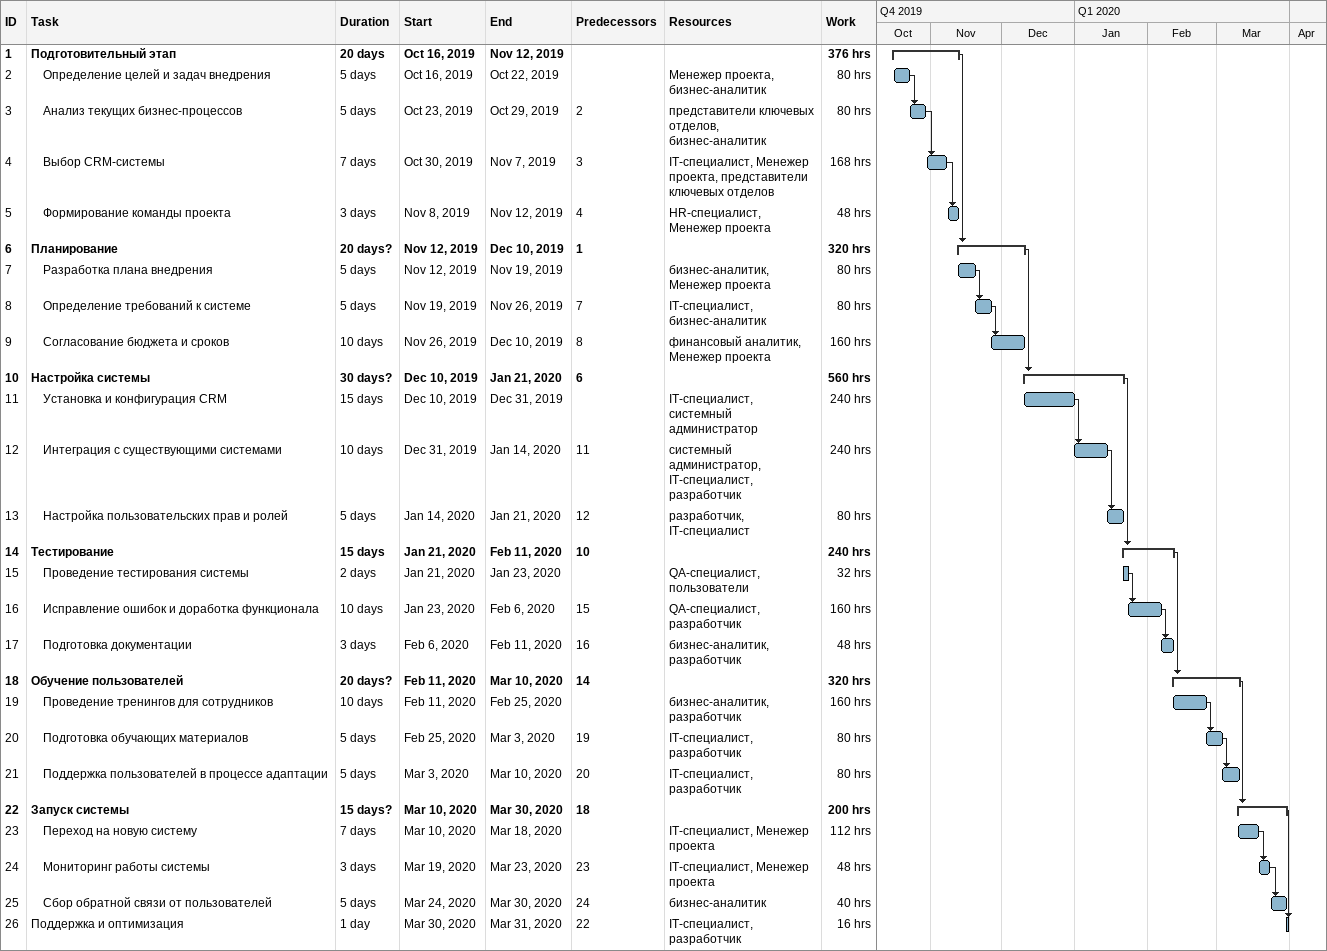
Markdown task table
| ID | Level | Task | Duration | Start | Finish | Predecessors | Resources | Work (h) |
|---|---|---|---|---|---|---|---|---|
| 1 | 1 | **Подготовительный этап** | 20d | 2019-10-16 | 2019-11-12 |  |  | 376 |
| 2 | 2 | Определение целей и задач внедрения | 5d | 2019-10-16 | 2019-10-22 |  | Менежер проекта, бизнес-аналитик | 80 |
| 3 | 2 | Анализ текущих бизнес-процессов | 5d | 2019-10-23 | 2019-10-29 | 2 | представители ключевых отделов, бизнес-аналитик | 80 |
| 4 | 2 | Выбор CRM-системы | 7d | 2019-10-30 | 2019-11-07 | 3 | IT-специалист, Менежер проекта, представители ключевых отделов | 168 |
| 5 | 2 | Формирование команды проекта | 3d | 2019-11-08 | 2019-11-12 | 4 | HR-специалист, Менежер проекта | 48 |
| 6 | 1 | **Планирование** | 20d? | 2019-11-12 | 2019-12-10 | 1 |  | 320 |
| 7 | 2 | Разработка плана внедрения | 5d | 2019-11-12 | 2019-11-19 |  | бизнес-аналитик, Менежер проекта | 80 |
| 8 | 2 | Определение требований к системе | 5d | 2019-11-19 | 2019-11-26 | 7 | IT-специалист, бизнес-аналитик | 80 |
| 9 | 2 | Согласование бюджета и сроков | 10d | 2019-11-26 | 2019-12-10 | 8 | финансовый аналитик, Менежер проекта | 160 |
| 10 | 1 | **Настройка системы** | 30d? | 2019-12-10 | 2020-01-21 | 6 |  | 560 |
| 11 | 2 | Установка и конфигурация CRM | 15d | 2019-12-10 | 2019-12-31 |  | IT-специалист, системный администратор | 240 |
| 12 | 2 | Интеграция с существующими системами | 10d | 2019-12-31 | 2020-01-14 | 11 | системный администратор, IT-специалист, разработчик | 240 |
| 13 | 2 | Настройка пользовательских прав и ролей | 5d | 2020-01-14 | 2020-01-21 | 12 | разработчик, IT-специалист | 80 |
| 14 | 1 | **Тестирование** | 15d | 2020-01-21 | 2020-02-11 | 10 |  | 240 |
| 15 | 2 | Проведение тестирования системы | 2d | 2020-01-21 | 2020-01-23 |  | QA-специалист, пользователи | 32 |
| 16 | 2 | Исправление ошибок и доработка функционала | 10d | 2020-01-23 | 2020-02-06 | 15 | QA-специалист, разработчик | 160 |
| 17 | 2 | Подготовка документации | 3d | 2020-02-06 | 2020-02-11 | 16 | бизнес-аналитик, разработчик | 48 |
| 18 | 1 | **Обучение пользователей** | 20d? | 2020-02-11 | 2020-03-10 | 14 |  | 320 |
| 19 | 2 | Проведение тренингов для сотрудников | 10d | 2020-02-11 | 2020-02-25 |  | бизнес-аналитик, разработчик | 160 |
| 20 | 2 | Подготовка обучающих материалов | 5d | 2020-02-25 | 2020-03-03 | 19 | IT-специалист, разработчик | 80 |
| 21 | 2 | Поддержка пользователей в процессе адаптации | 5d | 2020-03-03 | 2020-03-10 | 20 | IT-специалист, разработчик | 80 |
| 22 | 1 | **Запуск системы** | 15d? | 2020-03-10 | 2020-03-30 | 18 |  | 200 |
| 23 | 2 | Переход на новую систему | 7d | 2020-03-10 | 2020-03-18 |  | IT-специалист, Менежер проекта | 112 |
| 24 | 2 | Мониторинг работы системы | 3d | 2020-03-19 | 2020-03-23 | 23 | IT-специалист, Менежер проекта | 48 |
| 25 | 2 | Сбор обратной связи от пользователей | 5d | 2020-03-24 | 2020-03-30 | 24 | бизнес-аналитик | 40 |
| 26 | 1 | Поддержка и оптимизация | 1d | 2020-03-30 | 2020-03-31 | 22 | IT-специалист, разработчик | 16 |
